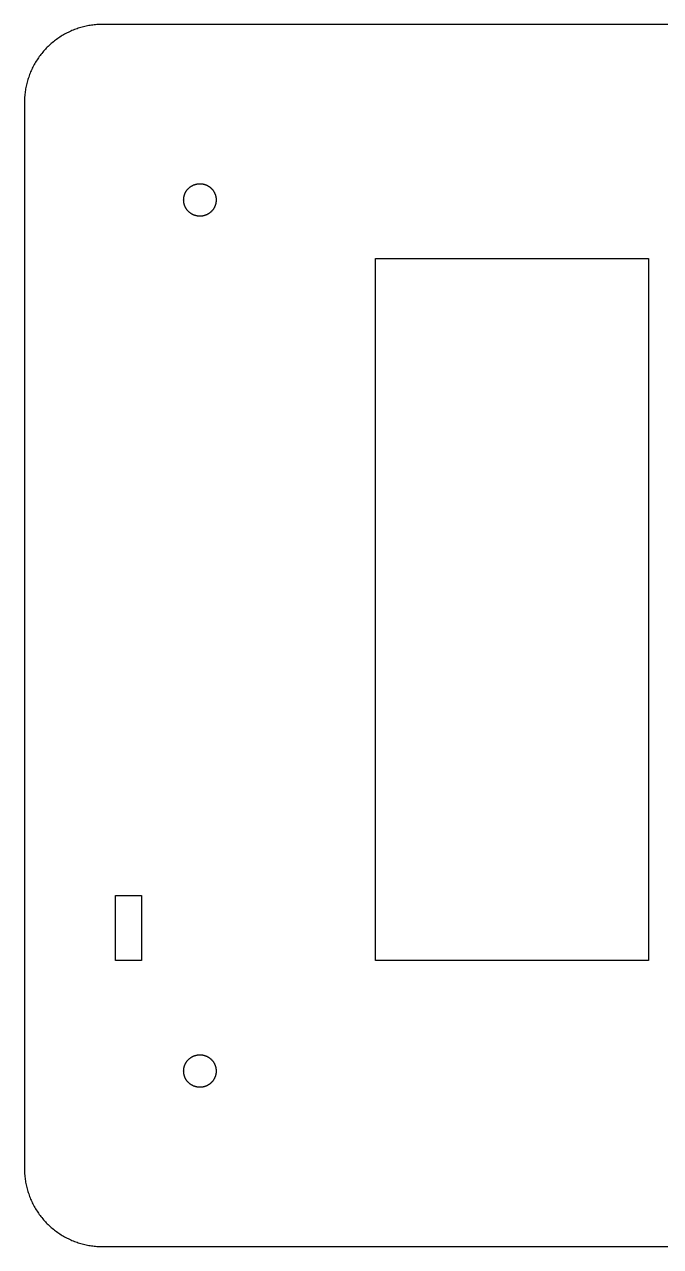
# Model space of a CAD drawing. Header units: metres. Extents: x 0 to 94, y 0 to 94.
# Drawn here: x 0 to 48.9, y 0 to 94 of the extents above; entities that cross this region are included whole.
import ezdxf

# ---------------------------------------------------------------- set-up
doc = ezdxf.new("R2010")
doc.units = ezdxf.units.M

msp = doc.modelspace()

# ---------------------------------------------------------------- linework, layer by layer
for p, q in [((6, 94), (5.89528, 93.9991)), ((88, 94), (6, 94)), ((2.82048, 93.0883), (2.73216, 93.032)), ((2.90976, 93.143), (2.82048, 93.0883)), ((3, 93.1962), (2.90976, 93.143)), ((3.09114, 93.2477), (3, 93.1962)), ((3.18317, 93.2977), (3.09114, 93.2477)), ((3.27605, 93.346), (3.18317, 93.2977)), ((3.36977, 93.3928), (3.27605, 93.346)), ((3.46428, 93.4378), (3.36977, 93.3928)), ((3.55957, 93.4813), (3.46428, 93.4378)), ((3.65561, 93.523), (3.55957, 93.4813)), ((3.75235, 93.5631), (3.65561, 93.523)), ((3.84978, 93.6015), (3.75235, 93.5631)), ((3.94788, 93.6382), (3.84978, 93.6015)), ((4.04659, 93.6731), (3.94788, 93.6382)), ((4.14589, 93.7063), (4.04659, 93.6731)), ((4.24576, 93.7378), (4.14589, 93.7063)), ((4.34616, 93.7676), (4.24576, 93.7378)), ((4.44708, 93.7955), (4.34616, 93.7676)), ((4.54846, 93.8218), (4.44708, 93.7955)), ((4.65028, 93.8462), (4.54846, 93.8218)), ((4.75252, 93.8689), (4.65028, 93.8462)), ((4.85513, 93.8898), (4.75252, 93.8689)), ((4.9581, 93.9088), (4.85513, 93.8898)), ((5.06139, 93.9261), (4.9581, 93.9088)), ((5.16495, 93.9416), (5.06139, 93.9261)), ((5.26878, 93.9553), (5.16495, 93.9416)), ((5.37282, 93.9671), (5.26878, 93.9553)), ((5.47705, 93.9772), (5.37282, 93.9671)), ((5.58145, 93.9854), (5.47705, 93.9772)), ((5.68597, 93.9918), (5.58145, 93.9854)), ((5.79059, 93.9963), (5.68597, 93.9918)), ((5.89528, 93.9991), (5.79059, 93.9963)), ((1.68396, 92.1679), (1.61188, 92.092)), ((1.75735, 92.2426), (1.68396, 92.1679)), ((1.83205, 92.316), (1.75735, 92.2426)), ((1.908, 92.3881), (1.83205, 92.316)), ((1.98521, 92.4589), (1.908, 92.3881)), ((2.06364, 92.5282), (1.98521, 92.4589)), ((2.14326, 92.5963), (2.06364, 92.5282)), ((2.22408, 92.6629), (2.14326, 92.5963)), ((2.30603, 92.7281), (2.22408, 92.6629)), ((2.3891, 92.7918), (2.30603, 92.7281)), ((2.47328, 92.8541), (2.3891, 92.7918)), ((2.55853, 92.9149), (2.47328, 92.8541)), ((2.64484, 92.9742), (2.55853, 92.9149)), ((2.73216, 93.032), (2.64484, 92.9742)), ((0.967972, 91.2678), (0.911697, 91.1795)), ((1.02577, 91.3551), (0.967972, 91.2678)), ((1.08508, 91.4415), (1.02577, 91.3551)), ((1.14589, 91.5267), (1.08508, 91.4415)), ((1.20818, 91.6109), (1.14589, 91.5267)), ((1.27193, 91.694), (1.20818, 91.6109)), ((1.33711, 91.7759), (1.27193, 91.694)), ((1.40373, 91.8567), (1.33711, 91.7759)), ((1.47174, 91.9363), (1.40373, 91.8567)), ((1.54112, 92.0148), (1.47174, 91.9363)), ((1.61188, 92.092), (1.54112, 92.0148)), ((0.43689, 90.2476), (0.398514, 90.1502)), ((0.476959, 90.3444), (0.43689, 90.2476)), ((0.518723, 90.4404), (0.476959, 90.3444)), ((0.562149, 90.5357), (0.518723, 90.4404)), ((0.607224, 90.6302), (0.562149, 90.5357)), ((0.653946, 90.7239), (0.607224, 90.6302)), ((0.702301, 90.8168), (0.653946, 90.7239)), ((0.752274, 90.9088), (0.702301, 90.8168)), ((0.803833, 91), (0.752274, 90.9088)), ((0.856995, 91.0902), (0.803833, 91)), ((0.911697, 91.1795), (0.856995, 91.0902)), ((0.153778, 89.3497), (0.131104, 89.2475)), ((0.178223, 89.4515), (0.153778, 89.3497)), ((0.204437, 89.5529), (0.178223, 89.4515)), ((0.232422, 89.6538), (0.204437, 89.5529)), ((0.262161, 89.7542), (0.232422, 89.6538)), ((0.293655, 89.8541), (0.262161, 89.7542)), ((0.326874, 89.9534), (0.293655, 89.8541)), ((0.361832, 90.0521), (0.326874, 89.9534)), ((0.398514, 90.1502), (0.361832, 90.0521)), ((0.014603, 88.4185), (0.008209, 88.314)), ((0.022827, 88.5229), (0.014603, 88.4185)), ((0.032867, 88.6272), (0.022827, 88.5229)), ((0.044708, 88.7312), (0.032867, 88.6272)), ((0.05838, 88.835), (0.044708, 88.7312)), ((0.073868, 88.9386), (0.05838, 88.835)), ((0.091141, 89.0419), (0.073868, 88.9386)), ((0.110229, 89.1449), (0.091141, 89.0419)), ((0.131104, 89.2475), (0.110229, 89.1449)), ((0.0009, 88.1047), (0, 88)), ((0, 88), (0, 6)), ((0.003647, 88.2094), (0.0009, 88.1047)), ((0.008209, 88.314), (0.003647, 88.2094)), ((12.2926, 80.8235), (12.2984, 80.8445)), ((12.2984, 80.8445), (12.3046, 80.8655)), ((12.3046, 80.8655), (12.3112, 80.8863)), ((12.3112, 80.8863), (12.3181, 80.907)), ((12.3181, 80.907), (12.3254, 80.9275)), ((12.3254, 80.9275), (12.333, 80.948)), ((12.333, 80.948), (12.341, 80.9682)), ((12.341, 80.9682), (12.3494, 80.9884)), ((12.3494, 80.9884), (12.3581, 81.0084)), ((12.3581, 81.0084), (12.3671, 81.0283)), ((12.3671, 81.0283), (12.3765, 81.048)), ((12.3765, 81.048), (12.3862, 81.0675)), ((12.3862, 81.0675), (12.3963, 81.0868)), ((12.3963, 81.0868), (12.4067, 81.106)), ((12.4067, 81.106), (12.4175, 81.125)), ((12.4175, 81.125), (12.4285, 81.1438)), ((12.4285, 81.1438), (12.4399, 81.1624)), ((12.4399, 81.1624), (12.4517, 81.1808)), ((12.4517, 81.1808), (12.4637, 81.199)), ((12.4637, 81.199), (12.4761, 81.217)), ((12.4761, 81.217), (12.4887, 81.2347)), ((12.4887, 81.2347), (12.5017, 81.2523)), ((12.5017, 81.2523), (12.515, 81.2696)), ((12.515, 81.2696), (12.5286, 81.2866)), ((12.5286, 81.2866), (12.5424, 81.3035)), ((12.5424, 81.3035), (12.5566, 81.3201)), ((12.5566, 81.3201), (12.5711, 81.3364)), ((12.5711, 81.3364), (12.5858, 81.3525)), ((12.5858, 81.3525), (12.6008, 81.3683)), ((12.6008, 81.3683), (12.6161, 81.3839)), ((12.6161, 81.3839), (12.6317, 81.3992)), ((12.6317, 81.3992), (12.6475, 81.4142)), ((12.6475, 81.4142), (12.6636, 81.4289)), ((12.6636, 81.4289), (12.6799, 81.4434)), ((12.6799, 81.4434), (12.6965, 81.4576)), ((12.6965, 81.4576), (12.7133, 81.4714)), ((12.7133, 81.4714), (12.7304, 81.485)), ((12.7304, 81.485), (12.7477, 81.4983)), ((12.7477, 81.4983), (12.7653, 81.5113)), ((12.7653, 81.5113), (12.783, 81.5239)), ((12.783, 81.5239), (12.801, 81.5363)), ((12.801, 81.5363), (12.8192, 81.5483)), ((12.8192, 81.5483), (12.8376, 81.5601)), ((12.8376, 81.5601), (12.8562, 81.5715)), ((12.8562, 81.5715), (12.875, 81.5825)), ((12.875, 81.5825), (12.894, 81.5933)), ((12.894, 81.5933), (12.9131, 81.6037)), ((12.9131, 81.6037), (12.9325, 81.6138)), ((12.9325, 81.6138), (12.952, 81.6235)), ((12.952, 81.6235), (12.9717, 81.6329)), ((12.9717, 81.6329), (12.9916, 81.6419)), ((12.9916, 81.6419), (13.0116, 81.6506)), ((13.0116, 81.6506), (13.0317, 81.659)), ((13.0317, 81.659), (13.052, 81.667)), ((13.052, 81.667), (13.0725, 81.6746)), ((13.0725, 81.6746), (13.093, 81.6819)), ((13.093, 81.6819), (13.1137, 81.6888)), ((13.1137, 81.6888), (13.1345, 81.6954)), ((13.1345, 81.6954), (13.1554, 81.7016)), ((13.1554, 81.7016), (13.1765, 81.7074)), ((13.1765, 81.7074), (13.1976, 81.7129)), ((13.1976, 81.7129), (13.2188, 81.718)), ((13.2188, 81.718), (13.2401, 81.7227)), ((13.2401, 81.7227), (13.2615, 81.727)), ((13.2615, 81.727), (13.2829, 81.731)), ((13.2829, 81.731), (13.3044, 81.7346)), ((13.3044, 81.7346), (13.326, 81.7378)), ((13.326, 81.7378), (13.3477, 81.7407)), ((13.3477, 81.7407), (13.3693, 81.7431)), ((13.3693, 81.7431), (13.3911, 81.7452)), ((13.3911, 81.7452), (13.4128, 81.7469)), ((13.4128, 81.7469), (13.4346, 81.7483)), ((13.4346, 81.7483), (13.4564, 81.7492)), ((13.4564, 81.7492), (13.4782, 81.7498)), ((13.4782, 81.7498), (13.5, 81.75)), ((13.5, 81.75), (13.5218, 81.7498)), ((13.5218, 81.7498), (13.5436, 81.7492)), ((13.5436, 81.7492), (13.5654, 81.7483)), ((13.5654, 81.7483), (13.5872, 81.7469)), ((13.5872, 81.7469), (13.6089, 81.7452)), ((13.6089, 81.7452), (13.6306, 81.7431)), ((13.6306, 81.7431), (13.6523, 81.7407)), ((13.6523, 81.7407), (13.674, 81.7378)), ((13.674, 81.7378), (13.6955, 81.7346)), ((13.6955, 81.7346), (13.7171, 81.731)), ((13.7171, 81.731), (13.7385, 81.727)), ((13.7385, 81.727), (13.7599, 81.7227)), ((13.7599, 81.7227), (13.7812, 81.718)), ((13.7812, 81.718), (13.8024, 81.7129)), ((13.8024, 81.7129), (13.8235, 81.7074)), ((13.8235, 81.7074), (13.8445, 81.7016)), ((13.8445, 81.7016), (13.8655, 81.6954)), ((13.8655, 81.6954), (13.8863, 81.6888)), ((13.8863, 81.6888), (13.907, 81.6819)), ((13.907, 81.6819), (13.9275, 81.6746)), ((13.9275, 81.6746), (13.948, 81.667)), ((13.948, 81.667), (13.9682, 81.659)), ((13.9682, 81.659), (13.9884, 81.6506)), ((13.9884, 81.6506), (14.0084, 81.6419)), ((14.0084, 81.6419), (14.0283, 81.6329)), ((14.0283, 81.6329), (14.048, 81.6235)), ((14.048, 81.6235), (14.0675, 81.6138)), ((14.0675, 81.6138), (14.0868, 81.6037)), ((14.0868, 81.6037), (14.106, 81.5933)), ((14.106, 81.5933), (14.125, 81.5825)), ((14.125, 81.5825), (14.1438, 81.5715)), ((14.1438, 81.5715), (14.1624, 81.5601)), ((14.1624, 81.5601), (14.1808, 81.5483)), ((14.1808, 81.5483), (14.199, 81.5363)), ((14.199, 81.5363), (14.217, 81.5239)), ((14.217, 81.5239), (14.2347, 81.5113)), ((14.2347, 81.5113), (14.2523, 81.4983)), ((14.2523, 81.4983), (14.2696, 81.485)), ((14.2696, 81.485), (14.2866, 81.4714)), ((14.2866, 81.4714), (14.3035, 81.4576)), ((14.3035, 81.4576), (14.3201, 81.4434)), ((14.3201, 81.4434), (14.3364, 81.4289)), ((14.3364, 81.4289), (14.3525, 81.4142)), ((14.3525, 81.4142), (14.3683, 81.3992)), ((14.3683, 81.3992), (14.3839, 81.3839)), ((14.3839, 81.3839), (14.3992, 81.3683)), ((14.3992, 81.3683), (14.4142, 81.3525)), ((14.4142, 81.3525), (14.4289, 81.3364)), ((14.4289, 81.3364), (14.4434, 81.3201)), ((14.4434, 81.3201), (14.4576, 81.3035)), ((14.4576, 81.3035), (14.4714, 81.2866)), ((14.4714, 81.2866), (14.485, 81.2696)), ((14.485, 81.2696), (14.4983, 81.2523)), ((14.4983, 81.2523), (14.5113, 81.2347)), ((14.5113, 81.2347), (14.5239, 81.217)), ((14.5239, 81.217), (14.5363, 81.199)), ((14.5363, 81.199), (14.5483, 81.1808)), ((14.5483, 81.1808), (14.5601, 81.1624)), ((14.5601, 81.1624), (14.5715, 81.1438)), ((14.5715, 81.1438), (14.5825, 81.125)), ((14.5825, 81.125), (14.5933, 81.106)), ((14.5933, 81.106), (14.6037, 81.0868)), ((14.6037, 81.0868), (14.6138, 81.0675)), ((14.6138, 81.0675), (14.6235, 81.048)), ((14.6235, 81.048), (14.6329, 81.0283)), ((14.6329, 81.0283), (14.6419, 81.0084)), ((14.6419, 81.0084), (14.6506, 80.9884)), ((14.6506, 80.9884), (14.659, 80.9682)), ((14.659, 80.9682), (14.667, 80.948)), ((14.667, 80.948), (14.6746, 80.9275)), ((14.6746, 80.9275), (14.6819, 80.907)), ((14.6819, 80.907), (14.6888, 80.8863)), ((14.6888, 80.8863), (14.6954, 80.8655)), ((14.6954, 80.8655), (14.7016, 80.8445)), ((14.7016, 80.8445), (14.7074, 80.8235)), ((12.25, 80.5), (12.2502, 80.5218)), ((12.2502, 80.4782), (12.25, 80.5)), ((12.2502, 80.5218), (12.2507, 80.5436)), ((12.2507, 80.4564), (12.2502, 80.4782)), ((12.2507, 80.5436), (12.2517, 80.5654)), ((12.2517, 80.4346), (12.2507, 80.4564)), ((12.2517, 80.5654), (12.253, 80.5872)), ((12.253, 80.4128), (12.2517, 80.4346)), ((12.253, 80.5872), (12.2547, 80.6089)), ((12.2547, 80.3911), (12.253, 80.4128)), ((12.2547, 80.6089), (12.2568, 80.6306)), ((12.2568, 80.3693), (12.2547, 80.3911)), ((12.2568, 80.6306), (12.2593, 80.6523)), ((12.2593, 80.3477), (12.2568, 80.3693)), ((12.2593, 80.6523), (12.2622, 80.674)), ((12.2622, 80.326), (12.2593, 80.3477)), ((12.2622, 80.674), (12.2654, 80.6955)), ((12.2654, 80.3044), (12.2622, 80.326)), ((12.2654, 80.6955), (12.269, 80.7171)), ((12.269, 80.2829), (12.2654, 80.3044)), ((12.269, 80.7171), (12.273, 80.7385)), ((12.273, 80.2615), (12.269, 80.2829)), ((12.273, 80.7385), (12.2773, 80.7599)), ((12.2773, 80.2401), (12.273, 80.2615)), ((12.2773, 80.7599), (12.282, 80.7812)), ((12.282, 80.2188), (12.2773, 80.2401)), ((12.282, 80.7812), (12.2871, 80.8024)), ((12.2871, 80.1976), (12.282, 80.2188)), ((12.2871, 80.8024), (12.2926, 80.8235)), ((12.2926, 80.1765), (12.2871, 80.1976)), ((12.2984, 80.1554), (12.2926, 80.1765)), ((12.3046, 80.1345), (12.2984, 80.1554)), ((12.3112, 80.1137), (12.3046, 80.1345)), ((12.3181, 80.093), (12.3112, 80.1137)), ((12.3254, 80.0725), (12.3181, 80.093)), ((12.333, 80.052), (12.3254, 80.0725)), ((12.341, 80.0317), (12.333, 80.052)), ((12.3494, 80.0116), (12.341, 80.0317)), ((12.3581, 79.9916), (12.3494, 80.0116)), ((12.3671, 79.9717), (12.3581, 79.9916)), ((12.3765, 79.952), (12.3671, 79.9717)), ((12.3862, 79.9325), (12.3765, 79.952)), ((12.3963, 79.9131), (12.3862, 79.9325)), ((12.4067, 79.894), (12.3963, 79.9131)), ((14.6037, 79.9131), (14.5933, 79.894)), ((14.6138, 79.9325), (14.6037, 79.9131)), ((14.6235, 79.952), (14.6138, 79.9325)), ((14.6329, 79.9717), (14.6235, 79.952)), ((14.6419, 79.9916), (14.6329, 79.9717)), ((14.6506, 80.0116), (14.6419, 79.9916)), ((14.659, 80.0317), (14.6506, 80.0116)), ((14.667, 80.052), (14.659, 80.0317)), ((14.6746, 80.0725), (14.667, 80.052)), ((14.6819, 80.093), (14.6746, 80.0725)), ((14.6888, 80.1137), (14.6819, 80.093)), ((14.6954, 80.1345), (14.6888, 80.1137)), ((14.7016, 80.1554), (14.6954, 80.1345)), ((14.7074, 80.1765), (14.7016, 80.1554)), ((14.7074, 80.8235), (14.7129, 80.8024)), ((14.7129, 80.1976), (14.7074, 80.1765)), ((14.7129, 80.8024), (14.718, 80.7812)), ((14.718, 80.2188), (14.7129, 80.1976)), ((14.718, 80.7812), (14.7227, 80.7599)), ((14.7227, 80.2401), (14.718, 80.2188)), ((14.7227, 80.7599), (14.727, 80.7385)), ((14.727, 80.2615), (14.7227, 80.2401)), ((14.727, 80.7385), (14.731, 80.7171)), ((14.731, 80.2829), (14.727, 80.2615)), ((14.731, 80.7171), (14.7346, 80.6955)), ((14.7346, 80.3044), (14.731, 80.2829)), ((14.7346, 80.6955), (14.7378, 80.674)), ((14.7378, 80.326), (14.7346, 80.3044)), ((14.7378, 80.674), (14.7407, 80.6523)), ((14.7407, 80.3477), (14.7378, 80.326)), ((14.7407, 80.6523), (14.7431, 80.6306)), ((14.7431, 80.3693), (14.7407, 80.3477)), ((14.7431, 80.6306), (14.7452, 80.6089)), ((14.7452, 80.3911), (14.7431, 80.3693)), ((14.7452, 80.6089), (14.7469, 80.5872)), ((14.7469, 80.4128), (14.7452, 80.3911)), ((14.7469, 80.5872), (14.7483, 80.5654)), ((14.7483, 80.4346), (14.7469, 80.4128)), ((14.7483, 80.5654), (14.7492, 80.5436)), ((14.7492, 80.4564), (14.7483, 80.4346)), ((14.7492, 80.5436), (14.7498, 80.5218)), ((14.7498, 80.4782), (14.7492, 80.4564)), ((14.7498, 80.5218), (14.75, 80.5)), ((14.75, 80.5), (14.7498, 80.4782)), ((12.4175, 79.875), (12.4067, 79.894)), ((12.4285, 79.8562), (12.4175, 79.875)), ((12.4399, 79.8376), (12.4285, 79.8562)), ((12.4517, 79.8192), (12.4399, 79.8376)), ((12.4637, 79.801), (12.4517, 79.8192)), ((12.4761, 79.783), (12.4637, 79.801)), ((12.4887, 79.7653), (12.4761, 79.783)), ((12.5017, 79.7477), (12.4887, 79.7653)), ((12.515, 79.7304), (12.5017, 79.7477)), ((12.5286, 79.7133), (12.515, 79.7304)), ((12.5424, 79.6965), (12.5286, 79.7133)), ((12.5566, 79.6799), (12.5424, 79.6965)), ((12.5711, 79.6636), (12.5566, 79.6799)), ((12.5858, 79.6475), (12.5711, 79.6636)), ((12.6008, 79.6317), (12.5858, 79.6475)), ((12.6161, 79.6161), (12.6008, 79.6317)), ((12.6317, 79.6008), (12.6161, 79.6161)), ((12.6475, 79.5858), (12.6317, 79.6008)), ((12.6636, 79.5711), (12.6475, 79.5858)), ((12.6799, 79.5566), (12.6636, 79.5711)), ((12.6965, 79.5424), (12.6799, 79.5566)), ((12.7133, 79.5286), (12.6965, 79.5424)), ((12.7304, 79.515), (12.7133, 79.5286)), ((12.7477, 79.5017), (12.7304, 79.515)), ((12.7653, 79.4887), (12.7477, 79.5017)), ((12.783, 79.4761), (12.7653, 79.4887)), ((12.801, 79.4637), (12.783, 79.4761)), ((12.8192, 79.4517), (12.801, 79.4637)), ((12.8376, 79.4399), (12.8192, 79.4517)), ((12.8562, 79.4285), (12.8376, 79.4399)), ((12.875, 79.4175), (12.8562, 79.4285)), ((12.894, 79.4067), (12.875, 79.4175)), ((12.9131, 79.3963), (12.894, 79.4067)), ((12.9325, 79.3862), (12.9131, 79.3963)), ((12.952, 79.3765), (12.9325, 79.3862)), ((12.9717, 79.3671), (12.952, 79.3765)), ((12.9916, 79.3581), (12.9717, 79.3671)), ((13.0116, 79.3494), (12.9916, 79.3581)), ((13.0317, 79.341), (13.0116, 79.3494)), ((13.052, 79.333), (13.0317, 79.341)), ((13.0725, 79.3254), (13.052, 79.333)), ((13.093, 79.3181), (13.0725, 79.3254)), ((13.1137, 79.3112), (13.093, 79.3181)), ((13.1345, 79.3046), (13.1137, 79.3112)), ((13.1554, 79.2984), (13.1345, 79.3046)), ((13.1765, 79.2926), (13.1554, 79.2984)), ((13.1976, 79.2871), (13.1765, 79.2926)), ((13.2188, 79.282), (13.1976, 79.2871)), ((13.2401, 79.2773), (13.2188, 79.282)), ((13.2615, 79.273), (13.2401, 79.2773)), ((13.2829, 79.269), (13.2615, 79.273)), ((13.3044, 79.2654), (13.2829, 79.269)), ((13.326, 79.2622), (13.3044, 79.2654)), ((13.3477, 79.2593), (13.326, 79.2622)), ((13.3693, 79.2568), (13.3477, 79.2593)), ((13.3911, 79.2547), (13.3693, 79.2568)), ((13.4128, 79.253), (13.3911, 79.2547)), ((13.4346, 79.2517), (13.4128, 79.253)), ((13.4564, 79.2507), (13.4346, 79.2517)), ((13.4782, 79.2502), (13.4564, 79.2507)), ((13.5, 79.25), (13.4782, 79.2502)), ((13.5218, 79.2502), (13.5, 79.25)), ((13.5436, 79.2507), (13.5218, 79.2502)), ((13.5654, 79.2517), (13.5436, 79.2507)), ((13.5872, 79.253), (13.5654, 79.2517)), ((13.6089, 79.2547), (13.5872, 79.253)), ((13.6306, 79.2568), (13.6089, 79.2547)), ((13.6523, 79.2593), (13.6306, 79.2568)), ((13.674, 79.2622), (13.6523, 79.2593)), ((13.6955, 79.2654), (13.674, 79.2622)), ((13.7171, 79.269), (13.6955, 79.2654)), ((13.7385, 79.273), (13.7171, 79.269)), ((13.7599, 79.2773), (13.7385, 79.273)), ((13.7812, 79.282), (13.7599, 79.2773)), ((13.8024, 79.2871), (13.7812, 79.282)), ((13.8235, 79.2926), (13.8024, 79.2871)), ((13.8445, 79.2984), (13.8235, 79.2926)), ((13.8655, 79.3046), (13.8445, 79.2984)), ((13.8863, 79.3112), (13.8655, 79.3046)), ((13.907, 79.3181), (13.8863, 79.3112)), ((13.9275, 79.3254), (13.907, 79.3181)), ((13.948, 79.333), (13.9275, 79.3254)), ((13.9682, 79.341), (13.948, 79.333)), ((13.9884, 79.3494), (13.9682, 79.341)), ((14.0084, 79.3581), (13.9884, 79.3494)), ((14.0283, 79.3671), (14.0084, 79.3581)), ((14.048, 79.3765), (14.0283, 79.3671)), ((14.0675, 79.3862), (14.048, 79.3765)), ((14.0868, 79.3963), (14.0675, 79.3862)), ((14.106, 79.4067), (14.0868, 79.3963)), ((14.125, 79.4175), (14.106, 79.4067)), ((14.1438, 79.4285), (14.125, 79.4175)), ((14.1624, 79.4399), (14.1438, 79.4285)), ((14.1808, 79.4517), (14.1624, 79.4399)), ((14.199, 79.4637), (14.1808, 79.4517)), ((14.217, 79.4761), (14.199, 79.4637)), ((14.2347, 79.4887), (14.217, 79.4761)), ((14.2523, 79.5017), (14.2347, 79.4887)), ((14.2696, 79.515), (14.2523, 79.5017)), ((14.2866, 79.5286), (14.2696, 79.515)), ((14.3035, 79.5424), (14.2866, 79.5286)), ((14.3201, 79.5566), (14.3035, 79.5424)), ((14.3364, 79.5711), (14.3201, 79.5566)), ((14.3525, 79.5858), (14.3364, 79.5711)), ((14.3683, 79.6008), (14.3525, 79.5858)), ((14.3839, 79.6161), (14.3683, 79.6008)), ((14.3992, 79.6317), (14.3839, 79.6161)), ((14.4142, 79.6475), (14.3992, 79.6317)), ((14.4289, 79.6636), (14.4142, 79.6475)), ((14.4434, 79.6799), (14.4289, 79.6636)), ((14.4576, 79.6965), (14.4434, 79.6799)), ((14.4714, 79.7133), (14.4576, 79.6965)), ((14.485, 79.7304), (14.4714, 79.7133)), ((14.4983, 79.7477), (14.485, 79.7304)), ((14.5113, 79.7653), (14.4983, 79.7477)), ((14.5239, 79.783), (14.5113, 79.7653)), ((14.5363, 79.801), (14.5239, 79.783)), ((14.5483, 79.8192), (14.5363, 79.801)), ((14.5601, 79.8376), (14.5483, 79.8192)), ((14.5715, 79.8562), (14.5601, 79.8376)), ((14.5825, 79.875), (14.5715, 79.8562)), ((14.5933, 79.894), (14.5825, 79.875)), ((27, 22), (27, 76)), ((27, 76), (48, 76)), ((48, 76), (48, 22)), ((7, 22), (7, 27)), ((7, 27), (9, 27)), ((9, 27), (9, 22)), ((9, 22), (7, 22)), ((48, 22), (27, 22)), ((12.3963, 14.0868), (12.4067, 14.106)), ((12.4067, 14.106), (12.4175, 14.125)), ((12.4175, 14.125), (12.4285, 14.1438)), ((12.4285, 14.1438), (12.4399, 14.1624)), ((12.4399, 14.1624), (12.4517, 14.1808)), ((12.4517, 14.1808), (12.4637, 14.199)), ((12.4637, 14.199), (12.4761, 14.217)), ((12.4761, 14.217), (12.4887, 14.2347)), ((12.4887, 14.2347), (12.5017, 14.2523)), ((12.5017, 14.2523), (12.515, 14.2696)), ((12.515, 14.2696), (12.5286, 14.2866)), ((12.5286, 14.2866), (12.5424, 14.3035)), ((12.5424, 14.3035), (12.5566, 14.3201)), ((12.5566, 14.3201), (12.5711, 14.3364)), ((12.5711, 14.3364), (12.5858, 14.3525)), ((12.5858, 14.3525), (12.6008, 14.3683)), ((12.6008, 14.3683), (12.6161, 14.3839)), ((12.6161, 14.3839), (12.6317, 14.3992)), ((12.6317, 14.3992), (12.6475, 14.4142)), ((12.6475, 14.4142), (12.6636, 14.4289)), ((12.6636, 14.4289), (12.6799, 14.4434)), ((12.6799, 14.4434), (12.6965, 14.4576)), ((12.6965, 14.4576), (12.7133, 14.4714)), ((12.7133, 14.4714), (12.7304, 14.485)), ((12.7304, 14.485), (12.7477, 14.4983)), ((12.7477, 14.4983), (12.7653, 14.5113)), ((12.7653, 14.5113), (12.783, 14.5239)), ((12.783, 14.5239), (12.801, 14.5363)), ((12.801, 14.5363), (12.8192, 14.5483)), ((12.8192, 14.5483), (12.8376, 14.5601)), ((12.8376, 14.5601), (12.8562, 14.5715)), ((12.8562, 14.5715), (12.875, 14.5825)), ((12.875, 14.5825), (12.894, 14.5933)), ((12.894, 14.5933), (12.9131, 14.6037)), ((12.9131, 14.6037), (12.9325, 14.6138)), ((12.9325, 14.6138), (12.952, 14.6235)), ((12.952, 14.6235), (12.9717, 14.6329)), ((12.9717, 14.6329), (12.9916, 14.6419)), ((12.9916, 14.6419), (13.0116, 14.6506)), ((13.0116, 14.6506), (13.0317, 14.659)), ((13.0317, 14.659), (13.052, 14.667)), ((13.052, 14.667), (13.0725, 14.6746)), ((13.0725, 14.6746), (13.093, 14.6819)), ((13.093, 14.6819), (13.1137, 14.6888)), ((13.1137, 14.6888), (13.1345, 14.6954)), ((13.1345, 14.6954), (13.1554, 14.7016)), ((13.1554, 14.7016), (13.1765, 14.7074)), ((13.1765, 14.7074), (13.1976, 14.7129)), ((13.1976, 14.7129), (13.2188, 14.718)), ((13.2188, 14.718), (13.2401, 14.7227)), ((13.2401, 14.7227), (13.2615, 14.727)), ((13.2615, 14.727), (13.2829, 14.731)), ((13.2829, 14.731), (13.3044, 14.7346)), ((13.3044, 14.7346), (13.326, 14.7378)), ((13.326, 14.7378), (13.3477, 14.7407)), ((13.3477, 14.7407), (13.3693, 14.7431)), ((13.3693, 14.7431), (13.3911, 14.7452)), ((13.3911, 14.7452), (13.4128, 14.7469)), ((13.4128, 14.7469), (13.4346, 14.7483)), ((13.4346, 14.7483), (13.4564, 14.7492)), ((13.4564, 14.7492), (13.4782, 14.7498)), ((13.4782, 14.7498), (13.5, 14.75)), ((13.5, 14.75), (13.5218, 14.7498)), ((13.5218, 14.7498), (13.5436, 14.7492)), ((13.5436, 14.7492), (13.5654, 14.7483)), ((13.5654, 14.7483), (13.5872, 14.7469)), ((13.5872, 14.7469), (13.6089, 14.7452)), ((13.6089, 14.7452), (13.6306, 14.7431)), ((13.6306, 14.7431), (13.6523, 14.7407)), ((13.6523, 14.7407), (13.674, 14.7378)), ((13.674, 14.7378), (13.6955, 14.7346)), ((13.6955, 14.7346), (13.7171, 14.731)), ((13.7171, 14.731), (13.7385, 14.727)), ((13.7385, 14.727), (13.7599, 14.7227)), ((13.7599, 14.7227), (13.7812, 14.718)), ((13.7812, 14.718), (13.8024, 14.7129)), ((13.8024, 14.7129), (13.8235, 14.7074)), ((13.8235, 14.7074), (13.8445, 14.7016)), ((13.8445, 14.7016), (13.8655, 14.6954)), ((13.8655, 14.6954), (13.8863, 14.6888)), ((13.8863, 14.6888), (13.907, 14.6819)), ((13.907, 14.6819), (13.9275, 14.6746)), ((13.9275, 14.6746), (13.948, 14.667)), ((13.948, 14.667), (13.9682, 14.659)), ((13.9682, 14.659), (13.9884, 14.6506)), ((13.9884, 14.6506), (14.0084, 14.6419)), ((14.0084, 14.6419), (14.0283, 14.6329)), ((14.0283, 14.6329), (14.048, 14.6235)), ((14.048, 14.6235), (14.0675, 14.6138)), ((14.0675, 14.6138), (14.0868, 14.6037)), ((14.0868, 14.6037), (14.106, 14.5933)), ((14.106, 14.5933), (14.125, 14.5825)), ((14.125, 14.5825), (14.1438, 14.5715)), ((14.1438, 14.5715), (14.1624, 14.5601)), ((14.1624, 14.5601), (14.1808, 14.5483)), ((14.1808, 14.5483), (14.199, 14.5363)), ((14.199, 14.5363), (14.217, 14.5239)), ((14.217, 14.5239), (14.2347, 14.5113)), ((14.2347, 14.5113), (14.2523, 14.4983)), ((14.2523, 14.4983), (14.2696, 14.485)), ((14.2696, 14.485), (14.2866, 14.4714)), ((14.2866, 14.4714), (14.3035, 14.4576)), ((14.3035, 14.4576), (14.3201, 14.4434)), ((14.3201, 14.4434), (14.3364, 14.4289)), ((14.3364, 14.4289), (14.3525, 14.4142)), ((14.3525, 14.4142), (14.3683, 14.3992)), ((14.3683, 14.3992), (14.3839, 14.3839)), ((14.3839, 14.3839), (14.3992, 14.3683)), ((14.3992, 14.3683), (14.4142, 14.3525)), ((14.4142, 14.3525), (14.4289, 14.3364)), ((14.4289, 14.3364), (14.4434, 14.3201)), ((14.4434, 14.3201), (14.4576, 14.3035)), ((14.4576, 14.3035), (14.4714, 14.2866)), ((14.4714, 14.2866), (14.485, 14.2696)), ((14.485, 14.2696), (14.4983, 14.2523)), ((14.4983, 14.2523), (14.5113, 14.2347)), ((14.5113, 14.2347), (14.5239, 14.217)), ((14.5239, 14.217), (14.5363, 14.199)), ((14.5363, 14.199), (14.5483, 14.1808)), ((14.5483, 14.1808), (14.5601, 14.1624)), ((14.5601, 14.1624), (14.5715, 14.1438)), ((14.5715, 14.1438), (14.5825, 14.125)), ((14.5825, 14.125), (14.5933, 14.106)), ((14.5933, 14.106), (14.6037, 14.0868)), ((12.25, 13.5), (12.2502, 13.5218)), ((12.2502, 13.4782), (12.25, 13.5)), ((12.2502, 13.5218), (12.2507, 13.5436)), ((12.2507, 13.4564), (12.2502, 13.4782)), ((12.2507, 13.5436), (12.2517, 13.5654)), ((12.2517, 13.4346), (12.2507, 13.4564)), ((12.2517, 13.5654), (12.253, 13.5872)), ((12.253, 13.4128), (12.2517, 13.4346)), ((12.253, 13.5872), (12.2547, 13.6089)), ((12.2547, 13.3911), (12.253, 13.4128)), ((12.2547, 13.6089), (12.2568, 13.6306)), ((12.2568, 13.3693), (12.2547, 13.3911)), ((12.2568, 13.6306), (12.2593, 13.6523)), ((12.2593, 13.3477), (12.2568, 13.3693)), ((12.2593, 13.6523), (12.2622, 13.674)), ((12.2622, 13.326), (12.2593, 13.3477)), ((12.2622, 13.674), (12.2654, 13.6955)), ((12.2654, 13.3044), (12.2622, 13.326)), ((12.2654, 13.6955), (12.269, 13.7171)), ((12.269, 13.2829), (12.2654, 13.3044)), ((12.269, 13.7171), (12.273, 13.7385)), ((12.273, 13.2615), (12.269, 13.2829)), ((12.273, 13.7385), (12.2773, 13.7599)), ((12.2773, 13.2401), (12.273, 13.2615)), ((12.2773, 13.7599), (12.282, 13.7812)), ((12.282, 13.2188), (12.2773, 13.2401)), ((12.282, 13.7812), (12.2871, 13.8024)), ((12.2871, 13.1976), (12.282, 13.2188)), ((12.2871, 13.8024), (12.2926, 13.8235)), ((12.2926, 13.1765), (12.2871, 13.1976)), ((12.2926, 13.8235), (12.2984, 13.8445)), ((12.2984, 13.1554), (12.2926, 13.1765)), ((12.2984, 13.8445), (12.3046, 13.8655)), ((12.3046, 13.8655), (12.3112, 13.8863)), ((12.3112, 13.8863), (12.3181, 13.907)), ((12.3181, 13.907), (12.3254, 13.9275)), ((12.3254, 13.9275), (12.333, 13.948)), ((12.333, 13.948), (12.341, 13.9682)), ((12.341, 13.9682), (12.3494, 13.9884)), ((12.3494, 13.9884), (12.3581, 14.0084)), ((12.3581, 14.0084), (12.3671, 14.0283)), ((12.3671, 14.0283), (12.3765, 14.048)), ((12.3765, 14.048), (12.3862, 14.0675)), ((12.3862, 14.0675), (12.3963, 14.0868)), ((14.6037, 14.0868), (14.6138, 14.0675)), ((14.6138, 14.0675), (14.6235, 14.048)), ((14.6235, 14.048), (14.6329, 14.0283)), ((14.6329, 14.0283), (14.6419, 14.0084)), ((14.6419, 14.0084), (14.6506, 13.9884)), ((14.6506, 13.9884), (14.659, 13.9682)), ((14.659, 13.9682), (14.667, 13.948)), ((14.667, 13.948), (14.6746, 13.9275)), ((14.6746, 13.9275), (14.6819, 13.907)), ((14.6819, 13.907), (14.6888, 13.8863)), ((14.6888, 13.8863), (14.6954, 13.8655)), ((14.6954, 13.8655), (14.7016, 13.8445)), ((14.7016, 13.8445), (14.7074, 13.8235)), ((14.7074, 13.1765), (14.7016, 13.1554)), ((14.7074, 13.8235), (14.7129, 13.8024)), ((14.7129, 13.1976), (14.7074, 13.1765)), ((14.7129, 13.8024), (14.718, 13.7812)), ((14.718, 13.2188), (14.7129, 13.1976)), ((14.718, 13.7812), (14.7227, 13.7599)), ((14.7227, 13.2401), (14.718, 13.2188)), ((14.7227, 13.7599), (14.727, 13.7385)), ((14.727, 13.2615), (14.7227, 13.2401)), ((14.727, 13.7385), (14.731, 13.7171)), ((14.731, 13.2829), (14.727, 13.2615)), ((14.731, 13.7171), (14.7346, 13.6955)), ((14.7346, 13.3044), (14.731, 13.2829)), ((14.7346, 13.6955), (14.7378, 13.674)), ((14.7378, 13.326), (14.7346, 13.3044)), ((14.7378, 13.674), (14.7407, 13.6523)), ((14.7407, 13.3477), (14.7378, 13.326)), ((14.7407, 13.6523), (14.7431, 13.6306)), ((14.7431, 13.3693), (14.7407, 13.3477)), ((14.7431, 13.6306), (14.7452, 13.6089)), ((14.7452, 13.3911), (14.7431, 13.3693)), ((14.7452, 13.6089), (14.7469, 13.5872)), ((14.7469, 13.4128), (14.7452, 13.3911)), ((14.7469, 13.5872), (14.7483, 13.5654)), ((14.7483, 13.4346), (14.7469, 13.4128)), ((14.7483, 13.5654), (14.7492, 13.5436)), ((14.7492, 13.4564), (14.7483, 13.4346)), ((14.7492, 13.5436), (14.7498, 13.5218)), ((14.7498, 13.4782), (14.7492, 13.4564)), ((14.7498, 13.5218), (14.75, 13.5)), ((14.75, 13.5), (14.7498, 13.4782)), ((12.3046, 13.1345), (12.2984, 13.1554)), ((12.3112, 13.1137), (12.3046, 13.1345)), ((12.3181, 13.093), (12.3112, 13.1137)), ((12.3254, 13.0725), (12.3181, 13.093)), ((12.333, 13.052), (12.3254, 13.0725)), ((12.341, 13.0317), (12.333, 13.052)), ((12.3494, 13.0116), (12.341, 13.0317)), ((12.3581, 12.9916), (12.3494, 13.0116)), ((12.3671, 12.9717), (12.3581, 12.9916)), ((12.3765, 12.952), (12.3671, 12.9717)), ((12.3862, 12.9325), (12.3765, 12.952)), ((12.3963, 12.9131), (12.3862, 12.9325)), ((12.4067, 12.894), (12.3963, 12.9131)), ((12.4175, 12.875), (12.4067, 12.894)), ((12.4285, 12.8562), (12.4175, 12.875)), ((12.4399, 12.8376), (12.4285, 12.8562)), ((12.4517, 12.8192), (12.4399, 12.8376)), ((12.4637, 12.801), (12.4517, 12.8192)), ((12.4761, 12.783), (12.4637, 12.801)), ((12.4887, 12.7653), (12.4761, 12.783)), ((12.5017, 12.7477), (12.4887, 12.7653)), ((12.515, 12.7304), (12.5017, 12.7477)), ((12.5286, 12.7133), (12.515, 12.7304)), ((12.5424, 12.6965), (12.5286, 12.7133)), ((12.5566, 12.6799), (12.5424, 12.6965)), ((12.5711, 12.6636), (12.5566, 12.6799)), ((12.5858, 12.6475), (12.5711, 12.6636)), ((12.6008, 12.6317), (12.5858, 12.6475)), ((12.6161, 12.6161), (12.6008, 12.6317)), ((12.6317, 12.6008), (12.6161, 12.6161)), ((12.6475, 12.5858), (12.6317, 12.6008)), ((12.6636, 12.5711), (12.6475, 12.5858)), ((12.6799, 12.5566), (12.6636, 12.5711)), ((12.6965, 12.5424), (12.6799, 12.5566)), ((12.7133, 12.5286), (12.6965, 12.5424)), ((12.7304, 12.515), (12.7133, 12.5286)), ((12.7477, 12.5017), (12.7304, 12.515)), ((12.7653, 12.4887), (12.7477, 12.5017)), ((12.783, 12.4761), (12.7653, 12.4887)), ((12.801, 12.4637), (12.783, 12.4761)), ((12.8192, 12.4517), (12.801, 12.4637)), ((12.8376, 12.4399), (12.8192, 12.4517)), ((12.8562, 12.4285), (12.8376, 12.4399)), ((12.875, 12.4175), (12.8562, 12.4285)), ((12.894, 12.4067), (12.875, 12.4175)), ((12.9131, 12.3963), (12.894, 12.4067)), ((12.9325, 12.3862), (12.9131, 12.3963)), ((12.952, 12.3765), (12.9325, 12.3862)), ((12.9717, 12.3671), (12.952, 12.3765)), ((12.9916, 12.3581), (12.9717, 12.3671)), ((13.0116, 12.3494), (12.9916, 12.3581)), ((13.0317, 12.341), (13.0116, 12.3494)), ((13.052, 12.333), (13.0317, 12.341)), ((13.0725, 12.3254), (13.052, 12.333)), ((13.093, 12.3181), (13.0725, 12.3254)), ((13.1137, 12.3112), (13.093, 12.3181)), ((13.1345, 12.3046), (13.1137, 12.3112)), ((13.1554, 12.2984), (13.1345, 12.3046)), ((13.1765, 12.2926), (13.1554, 12.2984)), ((13.1976, 12.2871), (13.1765, 12.2926)), ((13.2188, 12.282), (13.1976, 12.2871)), ((13.2401, 12.2773), (13.2188, 12.282)), ((13.2615, 12.273), (13.2401, 12.2773)), ((13.2829, 12.269), (13.2615, 12.273)), ((13.3044, 12.2654), (13.2829, 12.269)), ((13.326, 12.2622), (13.3044, 12.2654)), ((13.3477, 12.2593), (13.326, 12.2622)), ((13.3693, 12.2568), (13.3477, 12.2593)), ((13.3911, 12.2547), (13.3693, 12.2568)), ((13.4128, 12.253), (13.3911, 12.2547)), ((13.4346, 12.2517), (13.4128, 12.253)), ((13.4564, 12.2507), (13.4346, 12.2517)), ((13.4782, 12.2502), (13.4564, 12.2507)), ((13.5, 12.25), (13.4782, 12.2502)), ((13.5218, 12.2502), (13.5, 12.25)), ((13.5436, 12.2507), (13.5218, 12.2502)), ((13.5654, 12.2517), (13.5436, 12.2507)), ((13.5872, 12.253), (13.5654, 12.2517)), ((13.6089, 12.2547), (13.5872, 12.253)), ((13.6306, 12.2568), (13.6089, 12.2547)), ((13.6523, 12.2593), (13.6306, 12.2568)), ((13.674, 12.2622), (13.6523, 12.2593)), ((13.6955, 12.2654), (13.674, 12.2622)), ((13.7171, 12.269), (13.6955, 12.2654)), ((13.7385, 12.273), (13.7171, 12.269)), ((13.7599, 12.2773), (13.7385, 12.273)), ((13.7812, 12.282), (13.7599, 12.2773)), ((13.8024, 12.2871), (13.7812, 12.282)), ((13.8235, 12.2926), (13.8024, 12.2871)), ((13.8445, 12.2984), (13.8235, 12.2926)), ((13.8655, 12.3046), (13.8445, 12.2984)), ((13.8863, 12.3112), (13.8655, 12.3046)), ((13.907, 12.3181), (13.8863, 12.3112)), ((13.9275, 12.3254), (13.907, 12.3181)), ((13.948, 12.333), (13.9275, 12.3254)), ((13.9682, 12.341), (13.948, 12.333)), ((13.9884, 12.3494), (13.9682, 12.341)), ((14.0084, 12.3581), (13.9884, 12.3494)), ((14.0283, 12.3671), (14.0084, 12.3581)), ((14.048, 12.3765), (14.0283, 12.3671)), ((14.0675, 12.3862), (14.048, 12.3765)), ((14.0868, 12.3963), (14.0675, 12.3862)), ((14.106, 12.4067), (14.0868, 12.3963)), ((14.125, 12.4175), (14.106, 12.4067)), ((14.1438, 12.4285), (14.125, 12.4175)), ((14.1624, 12.4399), (14.1438, 12.4285)), ((14.1808, 12.4517), (14.1624, 12.4399)), ((14.199, 12.4637), (14.1808, 12.4517)), ((14.217, 12.4761), (14.199, 12.4637)), ((14.2347, 12.4887), (14.217, 12.4761)), ((14.2523, 12.5017), (14.2347, 12.4887)), ((14.2696, 12.515), (14.2523, 12.5017)), ((14.2866, 12.5286), (14.2696, 12.515)), ((14.3035, 12.5424), (14.2866, 12.5286)), ((14.3201, 12.5566), (14.3035, 12.5424)), ((14.3364, 12.5711), (14.3201, 12.5566)), ((14.3525, 12.5858), (14.3364, 12.5711)), ((14.3683, 12.6008), (14.3525, 12.5858)), ((14.3839, 12.6161), (14.3683, 12.6008)), ((14.3992, 12.6317), (14.3839, 12.6161)), ((14.4142, 12.6475), (14.3992, 12.6317)), ((14.4289, 12.6636), (14.4142, 12.6475)), ((14.4434, 12.6799), (14.4289, 12.6636)), ((14.4576, 12.6965), (14.4434, 12.6799)), ((14.4714, 12.7133), (14.4576, 12.6965)), ((14.485, 12.7304), (14.4714, 12.7133)), ((14.4983, 12.7477), (14.485, 12.7304)), ((14.5113, 12.7653), (14.4983, 12.7477)), ((14.5239, 12.783), (14.5113, 12.7653)), ((14.5363, 12.801), (14.5239, 12.783)), ((14.5483, 12.8192), (14.5363, 12.801)), ((14.5601, 12.8376), (14.5483, 12.8192)), ((14.5715, 12.8562), (14.5601, 12.8376)), ((14.5825, 12.875), (14.5715, 12.8562)), ((14.5933, 12.894), (14.5825, 12.875)), ((14.6037, 12.9131), (14.5933, 12.894)), ((14.6138, 12.9325), (14.6037, 12.9131)), ((14.6235, 12.952), (14.6138, 12.9325)), ((14.6329, 12.9717), (14.6235, 12.952)), ((14.6419, 12.9916), (14.6329, 12.9717)), ((14.6506, 13.0116), (14.6419, 12.9916)), ((14.659, 13.0317), (14.6506, 13.0116)), ((14.667, 13.052), (14.659, 13.0317)), ((14.6746, 13.0725), (14.667, 13.052)), ((14.6819, 13.093), (14.6746, 13.0725)), ((14.6888, 13.1137), (14.6819, 13.093)), ((14.6954, 13.1345), (14.6888, 13.1137)), ((14.7016, 13.1554), (14.6954, 13.1345)), ((0, 6), (0.0009, 5.89528)), ((0.0009, 5.89528), (0.003647, 5.79059)), ((0.003647, 5.79059), (0.008209, 5.68597)), ((0.008209, 5.68597), (0.014603, 5.58145)), ((0.014603, 5.58145), (0.022827, 5.47705)), ((0.022827, 5.47705), (0.032867, 5.37282)), ((0.032867, 5.37282), (0.044708, 5.26878)), ((0.044708, 5.26878), (0.05838, 5.16495)), ((0.05838, 5.16495), (0.073868, 5.06139)), ((0.073868, 5.06139), (0.091141, 4.9581)), ((0.091141, 4.9581), (0.110229, 4.85513)), ((0.110229, 4.85513), (0.131104, 4.75252)), ((0.131104, 4.75252), (0.153778, 4.65028)), ((0.153778, 4.65028), (0.178223, 4.54846)), ((0.178223, 4.54846), (0.204437, 4.44708)), ((0.204437, 4.44708), (0.232422, 4.34616)), ((0.232422, 4.34616), (0.262161, 4.24576)), ((0.262161, 4.24576), (0.293655, 4.14589)), ((0.293655, 4.14589), (0.326874, 4.04659)), ((0.326874, 4.04659), (0.361832, 3.94788)), ((0.361832, 3.94788), (0.398514, 3.84978)), ((0.398514, 3.84978), (0.43689, 3.75235)), ((0.43689, 3.75235), (0.476959, 3.65561)), ((0.476959, 3.65561), (0.518723, 3.55957)), ((0.518723, 3.55957), (0.562149, 3.46428)), ((0.562149, 3.46428), (0.607224, 3.36977)), ((0.607224, 3.36977), (0.653946, 3.27605)), ((0.653946, 3.27605), (0.702301, 3.18317)), ((0.702301, 3.18317), (0.752274, 3.09114)), ((0.752274, 3.09114), (0.803833, 3)), ((0.803833, 3), (0.856995, 2.90976)), ((0.856995, 2.90976), (0.911697, 2.82048)), ((0.911697, 2.82048), (0.967972, 2.73216)), ((0.967972, 2.73216), (1.02577, 2.64484)), ((1.02577, 2.64484), (1.08508, 2.55853)), ((1.08508, 2.55853), (1.14589, 2.47328)), ((1.14589, 2.47328), (1.20818, 2.3891)), ((1.20818, 2.3891), (1.27193, 2.30603)), ((1.27193, 2.30603), (1.33711, 2.22408)), ((1.33711, 2.22408), (1.40373, 2.14326)), ((1.40373, 2.14326), (1.47174, 2.06364)), ((1.47174, 2.06364), (1.54112, 1.98521)), ((1.54112, 1.98521), (1.61188, 1.908)), ((1.61188, 1.908), (1.68396, 1.83205)), ((1.68396, 1.83205), (1.75735, 1.75735)), ((1.75735, 1.75735), (1.83205, 1.68396)), ((1.83205, 1.68396), (1.908, 1.61188)), ((1.908, 1.61188), (1.98521, 1.54112)), ((1.98521, 1.54112), (2.06364, 1.47174)), ((2.06364, 1.47174), (2.14326, 1.40373)), ((2.14326, 1.40373), (2.22408, 1.33711)), ((2.22408, 1.33711), (2.30603, 1.27193)), ((2.30603, 1.27193), (2.3891, 1.20818)), ((2.3891, 1.20818), (2.47328, 1.14589)), ((2.47328, 1.14589), (2.55853, 1.08508)), ((2.55853, 1.08508), (2.64484, 1.02577)), ((2.64484, 1.02577), (2.73216, 0.967972)), ((2.73216, 0.967972), (2.82048, 0.911697)), ((2.82048, 0.911697), (2.90976, 0.856995)), ((2.90976, 0.856995), (3, 0.803833)), ((3, 0.803833), (3.09114, 0.752274)), ((3.09114, 0.752274), (3.18317, 0.702301)), ((3.18317, 0.702301), (3.27605, 0.653946)), ((3.27605, 0.653946), (3.36977, 0.607224)), ((3.36977, 0.607224), (3.46428, 0.562149)), ((3.46428, 0.562149), (3.55957, 0.518723)), ((3.55957, 0.518723), (3.65561, 0.476959)), ((3.65561, 0.476959), (3.75235, 0.43689)), ((3.75235, 0.43689), (3.84978, 0.398514)), ((3.84978, 0.398514), (3.94788, 0.361832)), ((3.94788, 0.361832), (4.04659, 0.326874)), ((4.04659, 0.326874), (4.14589, 0.293655)), ((4.14589, 0.293655), (4.24576, 0.262161)), ((4.24576, 0.262161), (4.34616, 0.232422)), ((4.34616, 0.232422), (4.44708, 0.204437)), ((4.44708, 0.204437), (4.54846, 0.178223)), ((4.54846, 0.178223), (4.65028, 0.153778)), ((4.65028, 0.153778), (4.75252, 0.131104)), ((4.75252, 0.131104), (4.85513, 0.110229)), ((4.85513, 0.110229), (4.9581, 0.091141)), ((4.9581, 0.091141), (5.06139, 0.073868)), ((5.06139, 0.073868), (5.16495, 0.05838)), ((5.16495, 0.05838), (5.26878, 0.044708)), ((5.26878, 0.044708), (5.37282, 0.032867)), ((5.37282, 0.032867), (5.47705, 0.022827)), ((5.47705, 0.022827), (5.58145, 0.014603)), ((5.58145, 0.014603), (5.68597, 0.008209)), ((5.68597, 0.008209), (5.79059, 0.003647)), ((5.79059, 0.003647), (5.89528, 0.0009)), ((5.89528, 0.0009), (6, 0)), ((6, 0), (88, 0))]:
    msp.add_line(p, q)

doc.saveas('drawing.dxf')
